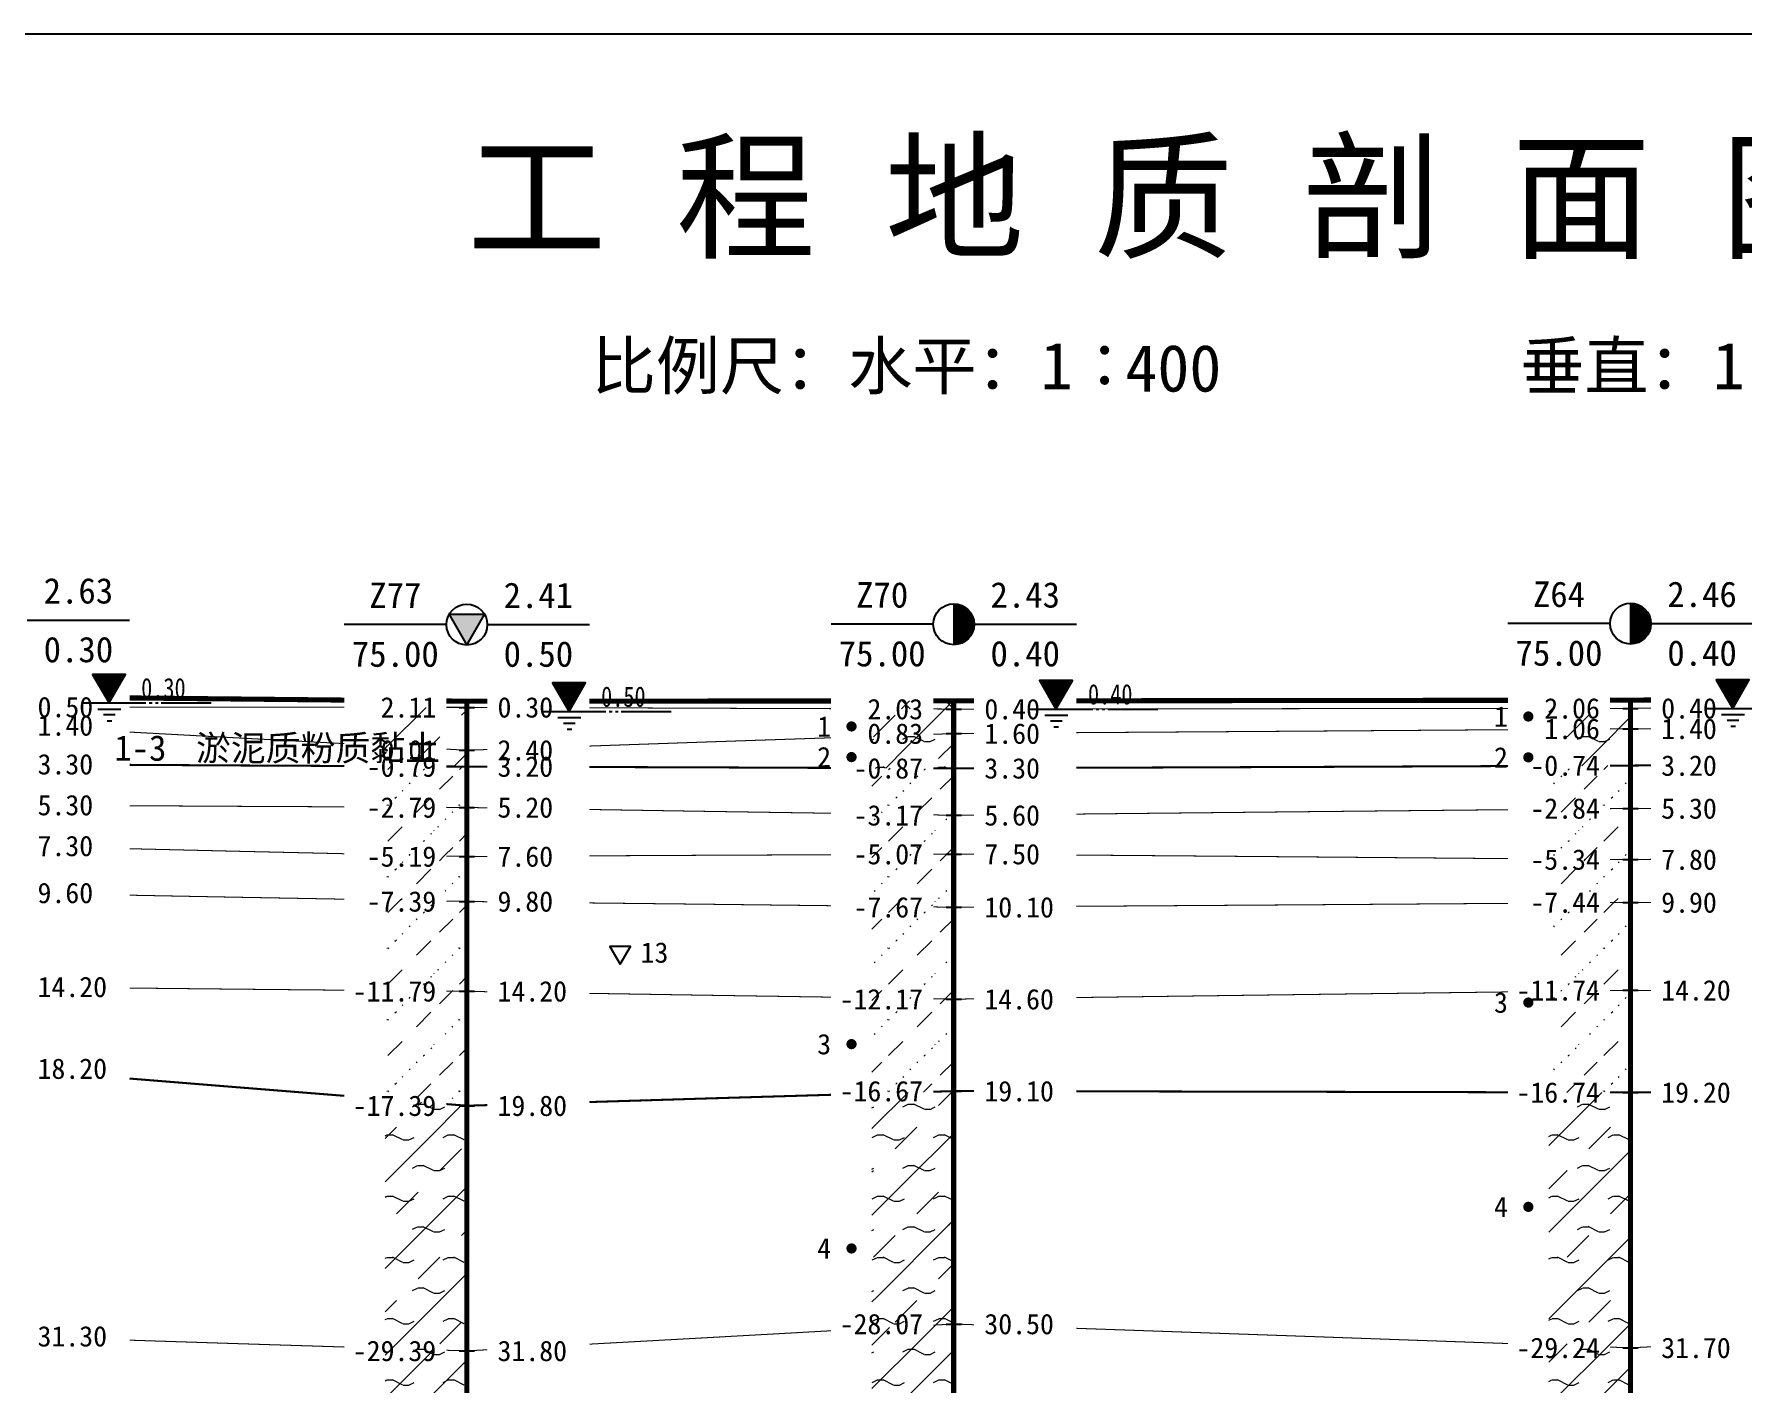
# Model space of a CAD drawing. Extents: x -37 to 3540, y -1485 to 297.
# Drawn here: x 2436.8 to 2604, y -1038.1 to -906 of the extents above; entities that cross this region are included whole.
import ezdxf
from ezdxf.enums import TextEntityAlignment as Align

# ---------------------------------------------------------------- set-up
doc = ezdxf.new("R2010")
doc.units = 0
doc.layers.get('0').update_dxf_attribs({"linetype": 'CONTINUOUS'})
for name, color, linetype in [('CURVE', 200, 'CONTINUOUS'), ('FRAME', 7, 'CONTINUOUS'), ('HOLE', 41, 'CONTINUOUS'), ('SAMPLE', 1, 'CONTINUOUS'), ('STRATUM', 241, 'CONTINUOUS')]:
    doc.layers.add(name, color=color, linetype=linetype)
doc.layers.add('HATCH', color=7, linetype='CONTINUOUS', lineweight=13)
doc.styles.add('ST', font='')
doc.styles.get('ST').set_extended_font_data('SimSun')
pattern_1 = [(45, (2352.4367, -1188), (-4.24264, 4.24264), [10, 0]), (45, (2353.4977, -1191.182), (-2.12132, 6.36396), [3, -3])]
pattern_2 = [(45, (2352.4367, -1188), (-4.24264, 4.24264), [10, 0]), (45, (2353.4977, -1191.182), (-2.12132, 6.36396), [3, -3]), (26.565, (2353.5108, -1188.2536), (5.999823, 5.999812), [0.567, -12.849]), (0, (2352.944, -1188.2536), (0, 6), [0.567, -5.433]), (26.565, (2350.8554, -1188), (5.999823, 5.999812), [0.567, -12.849]), (0, (2351.3625, -1187.7464), (0, 6), [0.567, -5.433]), (153.435, (2352.9438, -1188.2536), (-5.999818, -5e-06), [1.134, -12.2826]), (26.565, (2356.5108, -1185.2536), (5.999823, 5.999812), [0.567, -12.849]), (0, (2355.944, -1185.2536), (0, 6), [0.567, -5.433]), (26.565, (2353.8554, -1185), (5.999823, 5.999812), [0.567, -12.849]), (0, (2354.3625, -1184.7464), (0, 6), [0.567, -5.433]), (153.435, (2355.9438, -1185.2536), (-5.999818, -5e-06), [1.134, -12.2826])]
pattern_3 = [(45, (2352.4367, -1188), (-7e-07, 6.99998), [1.97196, -7.92754]), (45, (2355.2495, -1185.171), (-7e-07, 6.99998), [1.99367, -7.90583]), (45, (2357.504, -1182.918), (-7e-07, 6.99998), [1.81361, -8.08588]), (26.565, (2352.4367, -1184.5), (7, 7), [0.0965, -15.55598]), (36.8699, (2353.1367, -1183.8), (7, 7), [0.19775, -34.80225]), (315, (2355.9367, -1181.024), (6.99998, 1e-06), [0.03305, -9.86644]), (26.565, (2355.9367, -1188), (7, 7), [0.14475, -15.50773]), (26.565, (2356.6367, -1187.3), (7, 7), [0.10528, -15.5472]), (90, (2356.987, -1186.95), (-7, -5e-07), [0.02877, -6.97123]), (26.565, (2357.3367, -1186.6), (7, 7), [0.091, -31.21394]), (36.8699, (2358.0367, -1185.9), (7, 7), [0.11069, -34.88931]), (45, (2358.7367, -1185.2), (-2e-07, 6.99998), [0.10911, -9.79038]), (315, (2359.351, -1184.452), (6.99998, 1e-06), [0.03305, -9.86644]), (36.8699, (2353.8367, -1183.1), (7, 7), [0.10224, -34.89776]), (53.1301, (2354.5367, -1182.4), (14, 21), [0.13438, -34.86562]), (53.1301, (2355.2367, -1181.7), (14, 21), [0.12625, -34.87375])]
pattern_4 = [(45, (2352.4367, -1188), (-2.12132, 2.12132), [10, 0]), (26.565, (2353.5108, -1188.2536), (5.999823, 5.999812), [0.567, -12.849]), (0, (2352.944, -1188.2536), (0, 6), [0.567, -5.433]), (26.565, (2350.8554, -1188), (5.999823, 5.999812), [0.567, -12.849]), (0, (2351.3625, -1187.7464), (0, 6), [0.567, -5.433]), (153.435, (2352.9438, -1188.2536), (-5.999818, -5e-06), [1.134, -12.2826]), (26.565, (2356.5108, -1185.2536), (5.999823, 5.999812), [0.567, -12.849]), (0, (2355.944, -1185.2536), (0, 6), [0.567, -5.433]), (26.565, (2353.8554, -1185), (5.999823, 5.999812), [0.567, -12.849]), (0, (2354.3625, -1184.7464), (0, 6), [0.567, -5.433]), (153.435, (2355.9438, -1185.2536), (-5.999818, -5e-06), [1.134, -12.2826])]

# ---------------------------------------------------------------- blocks, each defined once
blk = doc.blocks.new('图头_剖面图A3')
at = {"style": 'ST'}
for s, height, p in [('工 程 地 质 剖 面 图', 10, (-15.09, 10.79)), ('比例尺：水平：1∶            垂直：1∶', 4.6, (-11.5, -5.76))]:
    blk.add_text(s, height=height, dxfattribs=at).set_placement(p, align=Align.MIDDLE_CENTER)
for tag, height, p in [('01_剖面号', 10, (64.41, 11.39)), ('02_横向比例', 4.6, (-18.82, -5.99)), ('03＿纵向比例', 4.6, (50.43, -5.28))]:
    blk.add_attdef(tag, text='', height=height, dxfattribs=at).set_placement(p, align=Align.MIDDLE_LEFT)
blk = doc.blocks.new('H_spt_hole')
blk.add_hatch(color=256).paths.add_polyline_path([(1.73, 1), (-1.73, 1), (0, -2)])
blk.add_lwpolyline([(0, -2), (1.73, 1), (-1.73, 1)], close=True)
blk.add_circle((0, 0), 2)
blk = doc.blocks.new('H_sam_hole')
blk.add_line((0, 2), (0, -2))
at = {"const_width": 2}
blk.add_lwpolyline([(0, -1, 0.414214), (1, 0, 0.414214), (0, 1, 1)], format="xyb", dxfattribs=at)
blk.add_circle((0, 0), 2)
blk = doc.blocks.new('SampleSoilUndisturbed')
at = {"const_width": 0.5}
blk.add_lwpolyline([(-0.25, 0, 1), (0.25, 0, 1)], format="xyb", close=True, dxfattribs=at)
blk = doc.blocks.new('TrigonHollow')
blk.add_lwpolyline([(0, -1.15), (1, 0.58), (-1, 0.58)], close=True)
blk = doc.blocks.new('Gwl')
blk.add_lwpolyline([(0, 0, 0, 3.22, 0), (0, 2.79, 3.22, 3.22, 0)], format="xyseb")
blk.add_lwpolyline([(0, 0), (1.61, 2.79), (-1.61, 2.79)], close=True)
for points in [[(-2.63, 0), (3.61, 0)], [(3.93, 0), (4.21, 0)], [(4.53, 0), (4.8, 0)], [(5.09, 0), (9.99, 0)], [(-1.09, -0.61), (1.16, -0.61)], [(-0.54, -1.14), (0.61, -1.14)], [(-0.19, -1.74), (0.26, -1.74)]]:
    blk.add_lwpolyline(points)
at = {"style": 'ST', "width": 0.8}
blk.add_attdef('*GWL', (3.14, 0.45), '', height=2, dxfattribs=at)

msp = doc.modelspace()

# ---------------------------------------------------------------- hatches: boundary and pattern name
at = {"layer": 'HATCH'}
h = msp.add_hatch(dxfattribs=at)
h.set_pattern_fill('FZNT', color=32, style=0)
h.set_pattern_definition(pattern_1)
h.paths.add_polyline_path([(2479.18, -971.9), (2478.43, -971.9), (2471.18, -971.9), (2471.18, -975.67), (2479.18, -976.1)])
h.paths.add_polyline_path([(2451.85, -978.32), (2478.53, -978.32), (2478.53, -973.37), (2451.85, -973.37)], flags=9)
h.paths.add_polyline_path([(2469.97, -977.59), (2476.67, -977.59), (2476.67, -974.66), (2469.97, -974.66)], flags=24)
h.paths.add_polyline_path([(2469.97, -973.39), (2476.67, -973.39), (2476.67, -970.47), (2469.97, -970.47)], flags=9)
h = msp.add_hatch(dxfattribs=at)
h.set_pattern_fill('STT', color=50, style=0)
h.set_pattern_definition([(45, (2352.4367, -1188), (-2.12132, 2.12132), [10, 0]), (135, (2352.4367, -1188), (-2.12132, -2.12132), [10, 0])])
h.paths.add_polyline_path([(2526.82, -971.27), (2518.82, -971.27), (2518.82, -972.04), (2526.82, -972.07)])
h.paths.add_polyline_path([(2517.61, -973.56), (2524.31, -973.56), (2524.31, -970.62), (2517.61, -970.62)], flags=9)
h = msp.add_hatch(dxfattribs=at)
h.set_pattern_fill('FZNT', color=32, style=0)
h.set_pattern_definition(pattern_1)
h.paths.add_polyline_path([(2526.82, -972.07), (2518.82, -972.04), (2518.82, -974.74), (2526.82, -974.47)])
h.paths.add_polyline_path([(2517.61, -975.96), (2524.31, -975.96), (2524.31, -973.02), (2517.61, -973.02)], flags=9)
h.paths.add_polyline_path([(2517.61, -973.56), (2524.31, -973.56), (2524.31, -970.62), (2517.61, -970.62)], flags=9)
h = msp.add_hatch(dxfattribs=at)
h.set_pattern_fill('FZNT', color=32, style=0)
h.set_pattern_definition(pattern_1)
h.paths.add_polyline_path([(2593.05, -972), (2585.05, -972.01), (2585.05, -974.06), (2593.05, -974)])
h.paths.add_polyline_path([(2583.84, -975.49), (2590.54, -975.49), (2590.54, -972.56), (2583.84, -972.56)], flags=9)
h.paths.add_polyline_path([(2583.84, -973.49), (2590.54, -973.49), (2590.54, -970.56), (2583.84, -970.56)], flags=9)
h = msp.add_hatch(dxfattribs=at)
h.set_pattern_fill('YNFNT', color=251, style=0)
h.set_pattern_definition(pattern_2)
h.paths.add_polyline_path([(2526.82, -974.47), (2518.82, -974.74), (2518.82, -977.84), (2526.82, -977.87)])
h.paths.add_polyline_path([(2516.18, -979.36), (2524.31, -979.36), (2524.31, -976.42), (2516.18, -976.42)], flags=9)
h.paths.add_polyline_path([(2517.61, -975.96), (2524.31, -975.96), (2524.31, -973.02), (2517.61, -973.02)], flags=9)
h = msp.add_hatch(dxfattribs=at)
h.set_pattern_fill('YNFNT', color=251, style=0)
h.set_pattern_definition(pattern_2)
h.paths.add_polyline_path([(2593.05, -974), (2585.05, -974.06), (2585.05, -977.63), (2593.05, -977.6)])
h.paths.add_polyline_path([(2582.41, -979.09), (2590.54, -979.09), (2590.54, -976.16), (2582.41, -976.16)], flags=9)
h.paths.add_polyline_path([(2583.84, -975.49), (2590.54, -975.49), (2590.54, -972.56), (2583.84, -972.56)], flags=9)
h = msp.add_hatch(dxfattribs=at)
h.set_pattern_fill('YNFNT', color=251, style=0)
h.set_pattern_definition(pattern_2)
h.paths.add_polyline_path([(2479.18, -976.1), (2471.18, -975.67), (2471.18, -977.66), (2479.18, -977.7)])
h.paths.add_polyline_path([(2451.85, -978.32), (2478.53, -978.32), (2478.53, -973.37), (2451.85, -973.37)], flags=9)
h.paths.add_polyline_path([(2468.54, -979.19), (2476.67, -979.19), (2476.67, -976.26), (2468.54, -976.26)], flags=9)
h.paths.add_polyline_path([(2469.97, -977.59), (2476.67, -977.59), (2476.67, -974.66), (2469.97, -974.66)], flags=24)
h = msp.add_hatch(dxfattribs=at)
h.set_pattern_fill('SZFT', color=52, style=0)
h.set_pattern_definition(pattern_3)
h.paths.add_polyline_path([(2479.18, -977.7), (2471.18, -977.66), (2471.18, -981.66), (2479.18, -981.7)])
h.paths.add_polyline_path([(2468.54, -983.19), (2476.67, -983.19), (2476.67, -980.26), (2468.54, -980.26)], flags=9)
h.paths.add_polyline_path([(2468.54, -979.19), (2476.67, -979.19), (2476.67, -976.26), (2468.54, -976.26)], flags=9)
h = msp.add_hatch(dxfattribs=at)
h.set_pattern_fill('SZFT', color=52, style=0)
h.set_pattern_definition(pattern_3)
h.paths.add_polyline_path([(2526.82, -977.87), (2518.82, -977.84), (2518.82, -982.34), (2526.82, -982.47)])
h.paths.add_polyline_path([(2516.18, -983.96), (2524.31, -983.96), (2524.31, -981.02), (2516.18, -981.02)], flags=9)
h.paths.add_polyline_path([(2516.18, -979.36), (2524.31, -979.36), (2524.31, -976.42), (2516.18, -976.42)], flags=9)
h = msp.add_hatch(dxfattribs=at)
h.set_pattern_fill('SZFT', color=52, style=0)
h.set_pattern_definition(pattern_3)
h.paths.add_polyline_path([(2593.05, -977.6), (2585.05, -977.63), (2585.05, -981.88), (2593.05, -981.8)])
h.paths.add_polyline_path([(2582.41, -983.29), (2590.54, -983.29), (2590.54, -980.36), (2582.41, -980.36)], flags=9)
h.paths.add_polyline_path([(2582.41, -979.09), (2590.54, -979.09), (2590.54, -976.16), (2582.41, -976.16)], flags=9)
h = msp.add_hatch(dxfattribs=at)
h.set_pattern_fill('SZFT', color=52, style=0)
h.set_pattern_definition(pattern_3)
h.paths.add_polyline_path([(2479.18, -981.7), (2471.18, -981.66), (2471.18, -986.32), (2479.18, -986.5)])
h.paths.add_polyline_path([(2468.54, -987.99), (2476.67, -987.99), (2476.67, -985.06), (2468.54, -985.06)], flags=9)
h.paths.add_polyline_path([(2468.54, -983.19), (2476.67, -983.19), (2476.67, -980.26), (2468.54, -980.26)], flags=9)
h = msp.add_hatch(dxfattribs=at)
h.set_pattern_fill('SZFT', color=52, style=0)
h.set_pattern_definition(pattern_3)
h.paths.add_polyline_path([(2526.82, -982.47), (2518.82, -982.34), (2518.82, -986.31), (2526.82, -986.27)])
h.paths.add_polyline_path([(2516.18, -987.76), (2524.31, -987.76), (2524.31, -984.82), (2516.18, -984.82)], flags=9)
h.paths.add_polyline_path([(2516.18, -983.96), (2524.31, -983.96), (2524.31, -981.02), (2516.18, -981.02)], flags=9)
h = msp.add_hatch(dxfattribs=at)
h.set_pattern_fill('SZFT', color=52, style=0)
h.set_pattern_definition(pattern_3)
h.paths.add_polyline_path([(2593.05, -981.8), (2585.05, -981.88), (2585.05, -986.74), (2593.05, -986.8)])
h.paths.add_polyline_path([(2582.41, -988.29), (2590.54, -988.29), (2590.54, -985.36), (2582.41, -985.36)], flags=9)
h.paths.add_polyline_path([(2582.41, -983.29), (2590.54, -983.29), (2590.54, -980.36), (2582.41, -980.36)], flags=9)
h = msp.add_hatch(dxfattribs=at)
h.set_pattern_fill('SZFT', color=52, style=0)
h.set_pattern_definition(pattern_3)
h.paths.add_polyline_path([(2479.18, -986.5), (2471.18, -986.32), (2471.18, -990.75), (2479.18, -990.9)])
h.paths.add_polyline_path([(2468.54, -992.39), (2476.67, -992.39), (2476.67, -989.46), (2468.54, -989.46)], flags=9)
h.paths.add_polyline_path([(2468.54, -987.99), (2476.67, -987.99), (2476.67, -985.06), (2468.54, -985.06)], flags=9)
h = msp.add_hatch(dxfattribs=at)
h.set_pattern_fill('SZFT', color=52, style=0)
h.set_pattern_definition(pattern_3)
h.paths.add_polyline_path([(2526.82, -986.27), (2518.82, -986.31), (2518.82, -991.37), (2526.82, -991.47)])
h.paths.add_polyline_path([(2516.18, -992.96), (2524.31, -992.96), (2524.31, -990.02), (2516.18, -990.02)], flags=9)
h.paths.add_polyline_path([(2516.18, -987.76), (2524.31, -987.76), (2524.31, -984.82), (2516.18, -984.82)], flags=9)
h = msp.add_hatch(dxfattribs=at)
h.set_pattern_fill('SZFT', color=52, style=0)
h.set_pattern_definition(pattern_3)
h.paths.add_polyline_path([(2593.05, -986.8), (2585.05, -986.74), (2585.05, -991.06), (2593.05, -991)])
h.paths.add_polyline_path([(2582.41, -992.49), (2590.53, -992.49), (2590.53, -989.59), (2582.41, -989.59)], flags=9)
h.paths.add_polyline_path([(2582.41, -988.29), (2590.54, -988.29), (2590.54, -985.36), (2582.41, -985.36)], flags=9)
h = msp.add_hatch(dxfattribs=at)
h.set_pattern_fill('SZFT', color=52, style=0)
h.set_pattern_definition(pattern_3)
h.paths.add_polyline_path([(2479.18, -990.9), (2471.18, -990.75), (2471.18, -999.63), (2479.18, -999.7)])
h.paths.add_polyline_path([(2467.11, -1001.19), (2476.67, -1001.19), (2476.67, -998.26), (2467.11, -998.26)], flags=9)
h.paths.add_polyline_path([(2468.54, -992.39), (2476.67, -992.39), (2476.67, -989.46), (2468.54, -989.46)], flags=9)
h = msp.add_hatch(dxfattribs=at)
h.set_pattern_fill('SZFT', color=52, style=0)
h.set_pattern_definition(pattern_3)
h.paths.add_polyline_path([(2593.05, -991), (2585.05, -991.06), (2585.05, -999.71), (2593.05, -999.6)])
h.paths.add_polyline_path([(2580.98, -1001.09), (2590.53, -1001.09), (2590.53, -998.17), (2580.98, -998.17)], flags=9)
h.paths.add_polyline_path([(2582.41, -992.49), (2590.53, -992.49), (2590.53, -989.59), (2582.41, -989.59)], flags=9)
h = msp.add_hatch(dxfattribs=at)
h.set_pattern_fill('SZFT', color=52, style=0)
h.set_pattern_definition(pattern_3)
h.paths.add_polyline_path([(2526.82, -991.47), (2518.82, -991.37), (2518.82, -1000.34), (2526.82, -1000.47)])
h.paths.add_polyline_path([(2514.75, -1001.95), (2524.31, -1001.95), (2524.31, -999.04), (2514.75, -999.04)], flags=9)
h.paths.add_polyline_path([(2516.18, -992.96), (2524.31, -992.96), (2524.31, -990.02), (2516.18, -990.02)], flags=9)
h = msp.add_hatch(dxfattribs=at)
h.set_pattern_fill('SZFT', color=52, style=0)
h.set_pattern_definition(pattern_3)
h.paths.add_polyline_path([(2479.18, -999.7), (2471.18, -999.63), (2471.18, -1010.26), (2479.18, -1010.9)])
h.paths.add_polyline_path([(2467.11, -1012.39), (2476.67, -1012.39), (2476.67, -1009.46), (2467.11, -1009.46)], flags=9)
h.paths.add_polyline_path([(2467.11, -1001.19), (2476.67, -1001.19), (2476.67, -998.26), (2467.11, -998.26)], flags=9)
h = msp.add_hatch(dxfattribs=at)
h.set_pattern_fill('SZFT', color=52, style=0)
h.set_pattern_definition(pattern_3)
h.paths.add_polyline_path([(2526.82, -1000.47), (2518.82, -1000.34), (2518.82, -1009.71), (2526.82, -1009.47)])
h.paths.add_polyline_path([(2514.75, -1010.96), (2524.31, -1010.96), (2524.31, -1008.02), (2514.75, -1008.02)], flags=9)
h.paths.add_polyline_path([(2514.75, -1001.95), (2524.31, -1001.95), (2524.31, -999.04), (2514.75, -999.04)], flags=9)
h = msp.add_hatch(dxfattribs=at)
h.set_pattern_fill('SZFT', color=52, style=0)
h.set_pattern_definition(pattern_3)
h.paths.add_polyline_path([(2593.05, -999.6), (2585.05, -999.71), (2585.05, -1009.59), (2593.05, -1009.6)])
h.paths.add_polyline_path([(2580.98, -1011.09), (2590.54, -1011.09), (2590.54, -1008.16), (2580.98, -1008.16)], flags=9)
h.paths.add_polyline_path([(2580.98, -1001.09), (2590.53, -1001.09), (2590.53, -998.17), (2580.98, -998.17)], flags=9)
h = msp.add_hatch(dxfattribs=at)
h.set_pattern_fill('YNFNT', color=251, style=0)
h.set_pattern_definition(pattern_2)
h.paths.add_polyline_path([(2526.82, -1009.47), (2518.82, -1009.71), (2518.82, -1032.71), (2526.82, -1032.27)])
h.paths.add_polyline_path([(2514.75, -1033.76), (2524.31, -1033.76), (2524.31, -1030.82), (2514.75, -1030.82)], flags=9)
h.paths.add_polyline_path([(2514.75, -1010.96), (2524.31, -1010.96), (2524.31, -1008.02), (2514.75, -1008.02)], flags=9)
h = msp.add_hatch(dxfattribs=at)
h.set_pattern_fill('YNFNT', color=251, style=0)
h.set_pattern_definition(pattern_2)
h.paths.add_polyline_path([(2593.05, -1009.6), (2585.05, -1009.59), (2585.05, -1034.32), (2593.05, -1034.6)])
h.paths.add_polyline_path([(2580.98, -1036.09), (2590.54, -1036.09), (2590.54, -1033.16), (2580.98, -1033.16)], flags=9)
h.paths.add_polyline_path([(2580.98, -1011.09), (2590.54, -1011.09), (2590.54, -1008.16), (2580.98, -1008.16)], flags=9)
h = msp.add_hatch(dxfattribs=at)
h.set_pattern_fill('YNFNT', color=251, style=0)
h.set_pattern_definition(pattern_2)
h.paths.add_polyline_path([(2479.18, -1010.9), (2471.18, -1010.26), (2471.18, -1034.65), (2479.18, -1034.9)])
h.paths.add_polyline_path([(2467.11, -1036.39), (2476.67, -1036.39), (2476.67, -1033.46), (2467.11, -1033.46)], flags=9)
h.paths.add_polyline_path([(2467.11, -1012.39), (2476.67, -1012.39), (2476.67, -1009.46), (2467.11, -1009.46)], flags=9)
h = msp.add_hatch(dxfattribs=at)
h.set_pattern_fill('YNNT', color=251, style=0)
h.set_pattern_definition(pattern_4)
h.paths.add_polyline_path([(2526.82, -1032.27), (2518.82, -1032.71), (2518.82, -1047.47), (2526.82, -1047.67)])
h.paths.add_polyline_path([(2514.75, -1049.16), (2524.31, -1049.16), (2524.31, -1046.22), (2514.75, -1046.22)], flags=9)
h.paths.add_polyline_path([(2514.75, -1033.76), (2524.31, -1033.76), (2524.31, -1030.82), (2514.75, -1030.82)], flags=9)
h = msp.add_hatch(dxfattribs=at)
h.set_pattern_fill('YNNT', color=251, style=0)
h.set_pattern_definition(pattern_4)
h.paths.add_polyline_path([(2593.05, -1034.6), (2585.05, -1034.32), (2585.05, -1046.91), (2593.05, -1046.8)])
h.paths.add_polyline_path([(2580.98, -1048.29), (2590.54, -1048.29), (2590.54, -1045.36), (2580.98, -1045.36)], flags=9)
h.paths.add_polyline_path([(2580.98, -1036.09), (2590.54, -1036.09), (2590.54, -1033.16), (2580.98, -1033.16)], flags=9)
h = msp.add_hatch(dxfattribs=at)
h.set_pattern_fill('YNNT', color=251, style=0)
h.set_pattern_definition(pattern_4)
h.paths.add_polyline_path([(2479.18, -1034.9), (2471.18, -1034.65), (2471.18, -1046.99), (2479.18, -1046.5)])
h.paths.add_polyline_path([(2467.11, -1047.99), (2476.67, -1047.99), (2476.67, -1045.06), (2467.11, -1045.06)], flags=9)
h.paths.add_polyline_path([(2467.11, -1036.39), (2476.67, -1036.39), (2476.67, -1033.46), (2467.11, -1033.46)], flags=9)

# ---------------------------------------------------------------- linework, layer by layer
at = {"layer": 'FRAME', "linetype": 'Continuous'}
msp.add_line((2997.96, -906), (2160.07, -906), dxfattribs=at)
at = {"layer": 'HOLE', "linetype": 'Continuous'}
for points in [[(2436.17, -963.37), (2446.17, -963.37)], [(2477.18, -963.8), (2467.18, -963.8)], [(2481.18, -963.8), (2491.18, -963.8)], [(2524.82, -963.77), (2514.82, -963.77)], [(2528.82, -963.77), (2538.82, -963.77)], [(2591.05, -963.7), (2581.05, -963.7)], [(2595.05, -963.7), (2605.05, -963.7)], [(2478.43, -971.9), (2479.93, -971.9)], [(2526.07, -972.07), (2527.57, -972.07)], [(2592.3, -972), (2593.8, -972)], [(2526.07, -974.47), (2527.57, -974.47)], [(2592.3, -974), (2593.8, -974)], [(2478.43, -976.1), (2479.93, -976.1)], [(2478.43, -977.7), (2479.93, -977.7)], [(2526.07, -977.87), (2527.57, -977.87)], [(2592.3, -977.6), (2593.8, -977.6)], [(2478.43, -981.7), (2479.93, -981.7)], [(2526.07, -982.47), (2527.57, -982.47)], [(2592.3, -981.8), (2593.8, -981.8)], [(2526.07, -986.27), (2527.57, -986.27)], [(2478.43, -986.5), (2479.93, -986.5)], [(2592.3, -986.8), (2593.8, -986.8)], [(2478.43, -990.9), (2479.93, -990.9)], [(2526.07, -991.47), (2527.57, -991.47)], [(2592.3, -991), (2593.8, -991)], [(2478.43, -999.7), (2479.93, -999.7)], [(2592.3, -999.6), (2593.8, -999.6)], [(2526.07, -1000.47), (2527.57, -1000.47)], [(2526.07, -1009.47), (2527.57, -1009.47)], [(2592.3, -1009.6), (2593.8, -1009.6)], [(2478.43, -1010.9), (2479.93, -1010.9)], [(2526.07, -1032.27), (2527.57, -1032.27)], [(2478.43, -1034.9), (2479.93, -1034.9)], [(2592.3, -1034.6), (2593.8, -1034.6)]]:
    msp.add_lwpolyline(points, dxfattribs=at)
at = {"layer": 'HOLE', "linetype": 'Continuous', "const_width": 0.5}
for points in [[(2479.18, -971.3), (2479.18, -1120)], [(2526.82, -971.27), (2526.82, -1121.27)], [(2593.05, -971.2), (2593.05, -1121.2)]]:
    msp.add_lwpolyline(points, dxfattribs=at)
at = {"layer": 'STRATUM', "linetype": 'Continuous'}
for points, const_width in [([(2446.17, -970.98), (2467.18, -971.19)], 0.5), ([(2477.18, -971.28), (2479.18, -971.3), (2481.18, -971.3)], 0.5), ([(2491.18, -971.29), (2514.82, -971.28)], 0.5), ([(2524.82, -971.27), (2526.82, -971.27), (2528.82, -971.27)], 0.5), ([(2538.82, -971.26), (2581.05, -971.21)], 0.5), ([(2591.05, -971.2), (2593.05, -971.2), (2595.05, -971.18)], 0.5), ([(2446.17, -971.88), (2456.68, -971.89), (2467.18, -971.89)], 0.1), ([(2477.18, -971.9), (2479.18, -971.9), (2481.18, -971.91)], 0.1), ([(2491.18, -971.94), (2503, -971.99), (2514.82, -972.03)], 0.1), ([(2524.82, -972.06), (2526.82, -972.07), (2528.82, -972.07)], 0.1), ([(2538.82, -972.06), (2559.93, -972.03), (2581.05, -972.01)], 0.1), ([(2591.05, -972), (2593.05, -972), (2595.05, -971.98)], 0.1), ([(2446.17, -974.32), (2456.68, -974.89), (2467.18, -975.45)], 0.1), ([(2524.82, -974.54), (2526.82, -974.47), (2528.82, -974.45)], 0.1), ([(2538.82, -974.38), (2559.93, -974.24), (2581.05, -974.09)], 0.1), ([(2591.05, -974.02), (2593.05, -974), (2595.05, -973.99)], 0.1), ([(2477.18, -975.99), (2479.18, -976.1), (2481.18, -976.03)], 0.1), ([(2491.18, -975.69), (2503, -975.28), (2514.82, -974.88)], 0.1), ([(2446.17, -977.53), (2456.68, -977.59), (2467.18, -977.64)], 0.2), ([(2477.18, -977.69), (2479.18, -977.7), (2481.18, -977.71)], 0.2), ([(2491.18, -977.74), (2503, -977.78), (2514.82, -977.83)], 0.2), ([(2524.82, -977.86), (2526.82, -977.87), (2528.82, -977.86)], 0.2), ([(2538.82, -977.82), (2559.93, -977.74), (2581.05, -977.65)], 0.2), ([(2591.05, -977.61), (2593.05, -977.6), (2595.05, -977.58)], 0.2), ([(2446.17, -981.53), (2456.68, -981.59), (2467.18, -981.64)], 0.1), ([(2477.18, -981.69), (2479.18, -981.7), (2481.18, -981.74)], 0.1), ([(2491.18, -981.9), (2503, -982.09), (2514.82, -982.27)], 0.1), ([(2524.82, -982.43), (2526.82, -982.47), (2528.82, -982.45)], 0.1), ([(2538.82, -982.35), (2559.93, -982.13), (2581.05, -981.92)], 0.1), ([(2591.05, -981.82), (2593.05, -981.8), (2595.05, -981.79)], 0.1), ([(2446.17, -985.74), (2456.68, -985.99), (2467.18, -986.23)], 0.1), ([(2477.18, -986.46), (2479.18, -986.5), (2481.18, -986.49)], 0.1), ([(2491.18, -986.44), (2503, -986.38), (2514.82, -986.33)], 0.1), ([(2524.82, -986.28), (2526.82, -986.27), (2528.82, -986.28)], 0.1), ([(2538.82, -986.36), (2559.93, -986.53), (2581.05, -986.71)], 0.1), ([(2591.05, -986.79), (2593.05, -986.8), (2595.05, -986.78)], 0.1), ([(2446.17, -990.29), (2456.68, -990.49), (2467.18, -990.68)], 0.1), ([(2477.18, -990.87), (2479.18, -990.9), (2481.18, -990.93)], 0.1), ([(2491.18, -991.05), (2503, -991.18), (2514.82, -991.32)], 0.1), ([(2524.82, -991.44), (2526.82, -991.47), (2528.82, -991.45)], 0.1), ([(2538.82, -991.38), (2559.93, -991.24), (2581.05, -991.09)], 0.1), ([(2591.05, -991.02), (2593.05, -991), (2595.05, -991.01)], 0.1), ([(2446.17, -999.38), (2456.68, -999.49), (2467.18, -999.59)], 0.1), ([(2477.18, -999.68), (2479.18, -999.7), (2481.18, -999.74)], 0.1), ([(2538.82, -1000.31), (2559.93, -1000.03), (2581.05, -999.76)], 0.1), ([(2591.05, -999.63), (2593.05, -999.6), (2595.05, -999.62)], 0.1), ([(2491.18, -999.9), (2503, -1000.09), (2514.82, -1000.27)], 0.1), ([(2524.82, -1000.43), (2526.82, -1000.47), (2528.82, -1000.44)], 0.1), ([(2446.17, -1008.24), (2456.68, -1009.09), (2467.18, -1009.93)], 0.2), ([(2491.18, -1010.54), (2503, -1010.18), (2514.82, -1009.83)], 0.2), ([(2524.82, -1009.53), (2526.82, -1009.47), (2528.82, -1009.47)], 0.2), ([(2538.82, -1009.49), (2559.93, -1009.53), (2581.05, -1009.58)], 0.2), ([(2591.05, -1009.6), (2593.05, -1009.6), (2595.05, -1009.6)], 0.2), ([(2477.18, -1010.74), (2479.18, -1010.9), (2481.18, -1010.84)], 0.2), ([(2491.18, -1034.24), (2503, -1033.59), (2514.82, -1032.93)], 0.1), ([(2524.82, -1032.38), (2526.82, -1032.27), (2528.82, -1032.34)], 0.1), ([(2538.82, -1032.69), (2559.93, -1033.43), (2581.05, -1034.18)], 0.1), ([(2446.17, -1033.85), (2456.68, -1034.19), (2467.18, -1034.52)], 0.1), ([(2477.18, -1034.84), (2479.18, -1034.9), (2481.18, -1034.79)], 0.1), ([(2591.05, -1034.53), (2593.05, -1034.6), (2595.05, -1034.5)], 0.1)]:
    msp.add_lwpolyline(points, dxfattribs=dict(at, const_width=const_width))

# ---------------------------------------------------------------- block references
at = {"layer": 'CURVE'}
for p, values in [((2444.17, -971.47), {'*GWL': '0.30'}), ((2489.18, -972.3), {'*GWL': '0.50'}), ((2536.82, -972.07), {'*GWL': '0.40'}), ((2603.05, -972), {'*GWL': '0.40'})]:
    msp.add_blockref('Gwl', p, dxfattribs=at).add_auto_attribs(values)
msp.add_blockref('TrigonHollow', (2494.18, -995.9), dxfattribs=at)
at = {"layer": 'FRAME'}
ref = msp.add_blockref('图头_剖面图A3', (2562.44, -932.7), dxfattribs=at)
ref.add_attrib('02_横向比例', '400', dxfattribs={"layer": '0', "height": 4.6, "style": 'ST'}).set_placement((2543.62, -938.69), align=Align.MIDDLE_LEFT)
at = {"layer": 'HOLE'}
for name, p in [('H_spt_hole', (2479.18, -963.8)), ('H_sam_hole', (2526.82, -963.77)), ('H_sam_hole', (2593.05, -963.7))]:
    msp.add_blockref(name, p, dxfattribs=at)
at = {"layer": 'SAMPLE'}
for p in [(2583.05, -972.8), (2516.82, -973.77), (2516.82, -976.77), (2583.05, -976.8), (2583.05, -1000.8), (2516.82, -1004.87), (2583.05, -1020.8), (2516.82, -1024.87)]:
    msp.add_blockref('SampleSoilUndisturbed', p, dxfattribs=at)

# ---------------------------------------------------------------- texts
at = {"layer": 'CURVE', "style": 'ST'}
msp.add_text('13', height=2, dxfattribs=at).set_placement((2496.18, -995.9), align=Align.MIDDLE_LEFT)
at = {"layer": 'HOLE', "style": 'ST'}
for s, p in [('2.63', (2441.17, -960.49)), ('Z77', (2472.18, -960.93)), ('2.41', (2486.18, -960.93)), ('Z70', (2519.82, -960.89)), ('2.43', (2533.82, -960.89)), ('Z64', (2586.05, -960.83)), ('2.46', (2600.05, -960.83)), ('0.30', (2441.17, -966.24)), ('75.00', (2472.18, -966.68)), ('0.50', (2486.18, -966.68)), ('75.00', (2519.82, -966.64)), ('0.40', (2533.82, -966.64)), ('75.00', (2586.05, -966.58)), ('0.40', (2600.05, -966.58))]:
    msp.add_text(s, height=2.5, dxfattribs=at).set_placement(p, align=Align.MIDDLE_CENTER)
for s, p in [('0.50', (2437.17, -971.87)), ('0.30', (2482.18, -971.9)), ('0.40', (2529.82, -972.07)), ('0.40', (2596.05, -972)), ('1.40', (2437.17, -973.67)), ('1.40', (2596.05, -974)), ('1.60', (2529.82, -974.47)), ('2.40', (2482.18, -976.1)), ('3.30', (2437.17, -977.47)), ('3.20', (2482.18, -977.7)), ('3.30', (2529.82, -977.87)), ('3.20', (2596.05, -977.6)), ('5.30', (2437.17, -981.47)), ('5.20', (2482.18, -981.7)), ('5.30', (2596.05, -981.8)), ('5.60', (2529.82, -982.47)), ('7.30', (2437.17, -985.47)), ('7.60', (2482.18, -986.5)), ('7.50', (2529.82, -986.27)), ('7.80', (2596.05, -986.8)), ('9.60', (2437.17, -990.07)), ('9.80', (2482.18, -990.9)), ('10.10', (2529.82, -991.47)), ('9.90', (2596.05, -991)), ('14.20', (2437.17, -999.27)), ('14.20', (2482.18, -999.7)), ('14.60', (2529.82, -1000.47)), ('14.20', (2596.05, -999.6)), ('18.20', (2437.17, -1007.27)), ('19.10', (2529.82, -1009.47)), ('19.20', (2596.05, -1009.6)), ('19.80', (2482.18, -1010.9)), ('30.50', (2529.82, -1032.27)), ('31.30', (2437.17, -1033.47)), ('31.80', (2482.18, -1034.9)), ('31.70', (2596.05, -1034.6))]:
    msp.add_text(s, height=2, dxfattribs=at).set_placement(p, align=Align.MIDDLE_LEFT)
for s, p in [('2.11', (2476.18, -971.9)), ('2.03', (2523.82, -972.07)), ('2.06', (2590.05, -972)), ('1.06', (2590.05, -974)), ('0.83', (2523.82, -974.47)), ('0.01', (2476.18, -976.1)), ('-0.79', (2476.18, -977.7)), ('-0.87', (2523.82, -977.87)), ('-0.74', (2590.05, -977.6)), ('-2.79', (2476.18, -981.7)), ('-2.84', (2590.05, -981.8)), ('-3.17', (2523.82, -982.47)), ('-5.19', (2476.18, -986.5)), ('-5.07', (2523.82, -986.27)), ('-5.34', (2590.05, -986.8)), ('-7.39', (2476.18, -990.9)), ('-7.67', (2523.82, -991.47)), ('-7.44', (2590.05, -991)), ('-11.79', (2476.18, -999.7)), ('-12.17', (2523.82, -1000.47)), ('-11.74', (2590.05, -999.6)), ('-16.67', (2523.82, -1009.47)), ('-16.74', (2590.05, -1009.6)), ('-17.39', (2476.18, -1010.9)), ('-28.07', (2523.82, -1032.27)), ('-29.39', (2476.18, -1034.9)), ('-29.24', (2590.05, -1034.6))]:
    msp.add_text(s, height=2, dxfattribs=at).set_placement(p, align=Align.MIDDLE_RIGHT)
at = {"layer": 'SAMPLE', "style": 'ST'}
for s, p in [('1', (2514.82, -973.77)), ('1', (2581.05, -972.8)), ('2', (2514.82, -976.77)), ('2', (2581.05, -976.8)), ('3', (2581.05, -1000.8)), ('3', (2514.82, -1004.87)), ('4', (2581.05, -1020.8)), ('4', (2514.82, -1024.87))]:
    msp.add_text(s, height=2, dxfattribs=at).set_placement(p, align=Align.MIDDLE_RIGHT)
at = {"layer": 'STRATUM', "style": 'ST'}
for s, p in [('1-3', (2444.68, -975.88)), ('淤泥质粉质黏土', (2452.68, -975.88))]:
    msp.add_text(s, height=2.5, dxfattribs=at).set_placement(p, align=Align.MIDDLE_LEFT)

doc.saveas('drawing.dxf')
